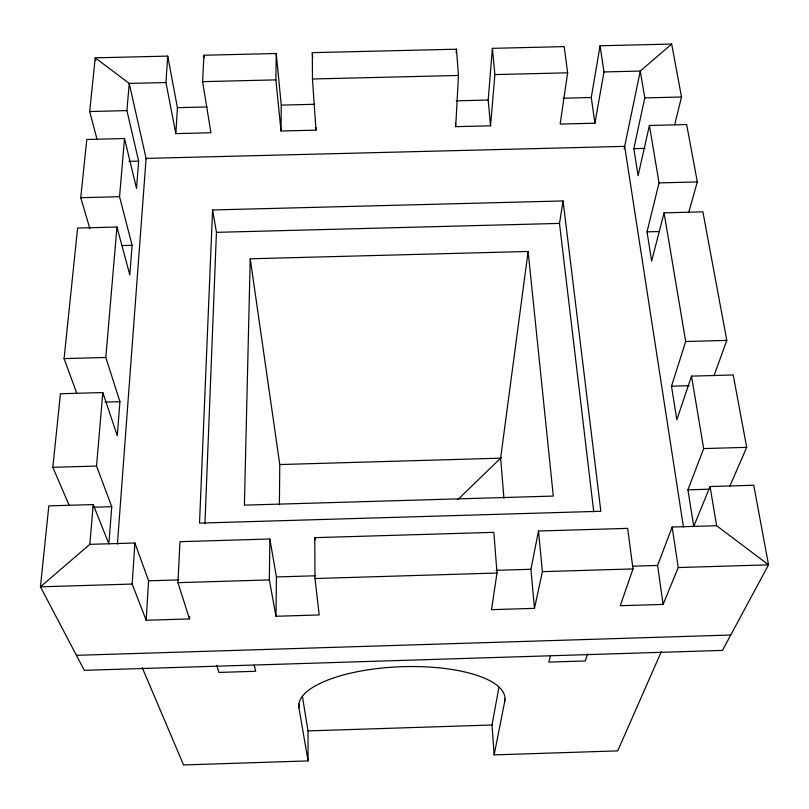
<?xml version="1.0" encoding="UTF-8"?>
<svg xmlns="http://www.w3.org/2000/svg" width="809" height="809" viewBox="0 0 809 809"><rect width="100%" height="100%" fill="white"/><g stroke="black" fill="none" stroke-linecap="round" stroke-linejoin="round"><path stroke-width="1.21" d="M142.253 667.708L183.572 764.95L308.077 760.915L298.936 707.794L298.946 704.042M279.398 504.877L279.772 464.548L250.234 258.789L528.115 251.468L553.305 496.079L244.399 505.14L250.234 258.789M678.235 567.554L768.55 564.824L716.622 525.719L672.158 527.043L678.235 567.554L663.107 604.404L620.281 605.719L633.002 568.919L627.653 528.368L538.501 531.017L542.384 571.66L534.476 608.348L491.508 609.662L496.999 573.025L493.854 532.342L314.772 537.661L314.984 578.526L319.201 614.951L276.011 616.266L276.415 576.959L269.882 538.996L179.962 541.676L177.94 582.672L189.498 618.925L146.176 620.25L132.16 584.047L134.921 543.011L89.839 544.346L40.45 586.818L84.298 670.327L722.457 650.406L768.55 564.824L753.745 485.258L710.039 486.543L693.738 526.447L687.933 489.829L703.668 448.58L691.503 376.124L733.227 374.961L746.697 447.347L729.779 486.33M315.985 127.67L315.995 130.138L281.006 131.007L281.269 105.119L276.233 53.505L203.929 55.234L202.624 81.658L210.927 132.747L175.836 133.616L165.946 82.548L167.726 56.104L95.24 57.833L89.678 111.531L96.999 139.178M276.011 616.266L269.346 579.901L269.882 538.996M281.006 131.007L275.889 79.879L276.233 53.505M204.95 523.393L216.448 232.345L212.585 209.976L563.074 200.945L600.844 511.268L199.52 523.11L212.585 209.976M189.498 618.925L189.609 616.458M456.246 52.979L456.448 49.197L312.335 52.646L312.466 78.999L315.995 130.138M674.645 124.808L681.522 96.999L671.672 44.05L600.056 45.769L603.979 71.94L594.918 123.211L560.152 124.07L567.645 72.82L564.197 46.619L492.398 48.338L494.896 74.58L490.537 125.8L455.689 126.669L458.481 75.459L456.448 49.197M146.176 620.25L148.583 580.811L134.921 543.011M175.836 133.616L177.414 107.668L167.726 56.104M117.416 544.073L146.105 158.392L624.679 146.368L683.443 527.023M69.291 505.595L52.828 467.319L60.442 393.74L102.814 392.557L96.534 466.065L111.753 506.697L108.861 543.83L93.237 504.583L48.833 505.878L40.45 586.818L132.16 584.047M76.845 393.477L64.083 358.609L77.603 228.057L116.961 227.036L105.817 357.467L119.924 401.668L117.285 435.667L102.814 392.557M89.829 228.512L80.748 197.699L86.785 139.472L124.525 138.531L119.55 196.708L132.1 245.309L129.794 274.888L116.961 227.036M95.846 60.27L95.24 57.833L129.238 83.438L126.912 110.611L138.652 161.133L136.519 188.457L124.525 138.531M490.537 125.8L488.191 100.043L492.398 48.338M89.839 544.346L93.237 504.583M503.946 498.283L500.629 458.177L528.115 251.468M593.755 511.834L559.494 223.405L563.074 200.945M594.918 123.211L591.278 97.515L600.056 45.769M661.266 651.761L617.722 750.883L494.137 754.888L492.014 725.006L498.941 687.195M494.137 754.888L504.765 701.261L504.573 698.774M534.476 608.348L530.916 569.273L538.501 531.017M624.174 148.795L640.273 71.061L671.672 44.05M688.924 211.786L697.328 181.934L686.649 124.546L649.405 125.476L638.109 175.684L633.821 148.674L644.783 97.899L640.273 71.061L603.979 71.94M714.023 375.7L726.795 340.387L702.89 211.837L664.078 212.848L651.649 261.054L647.018 231.839L659.052 182.915L649.405 125.476M550.363 656.19L548.826 662.106L585.322 660.963L587.597 653.854M691.503 376.124L676.82 419.75L671.5 386.206L685.688 341.519L664.078 212.848M663.107 604.404L657.586 565.451L672.158 527.043M457.843 499.578L501.438 457.398M302.394 696.286L308.017 730.901L492.014 725.006M148.583 580.811L178.688 579.911M276.415 576.959L315.186 575.786M496.079 570.325L530.916 569.273M632.78 566.199L657.586 565.451M177.94 582.672L269.346 579.901M314.984 578.526L496.999 573.025M542.384 571.66L633.002 568.919M76.42 655.33L730.749 635.014M105.049 402.083L119.924 401.668M671.5 386.206L689.167 385.711M52.828 467.319L96.534 466.065M703.668 448.58L746.697 447.347M279.772 464.548L500.629 458.177M92.904 507.243L111.753 506.697M687.933 489.829L708.977 489.212M122.22 245.572L132.1 245.309M647.018 231.839L659.618 231.516M64.083 358.609L105.817 357.467M685.688 341.519L726.795 340.387M177.414 107.668L207.114 106.94M281.269 105.119L314.59 104.3M456.236 100.832L488.191 100.043M563.074 98.213L591.278 97.515M89.678 111.531L126.912 110.611M644.783 97.899L681.522 96.999M128.833 161.375L138.652 161.133M633.821 148.674L645.127 148.391M80.748 197.699L119.55 196.708M659.052 182.915L697.328 181.934M216.448 232.345L559.494 223.405M165.946 82.548L129.238 83.438L146.298 159.282M202.624 81.658L275.889 79.879M312.466 78.999L458.481 75.459M494.896 74.58L567.645 72.82M216.822 665.433L218.915 672.431L255.705 671.278L254.269 665.18M710.039 486.543L716.622 525.719M203.929 55.234L204.313 57.692M314.772 537.661L315.045 540.119M455.416 122.988L455.689 126.669M312.335 52.646L312.678 57.682M308.017 730.901L308.077 760.915M298.936 707.794A103.188 35.535 -2.2 0 1 402.386 666.687A103.188 35.535 -2.2 0 1 504.765 701.261"/></g></svg>
